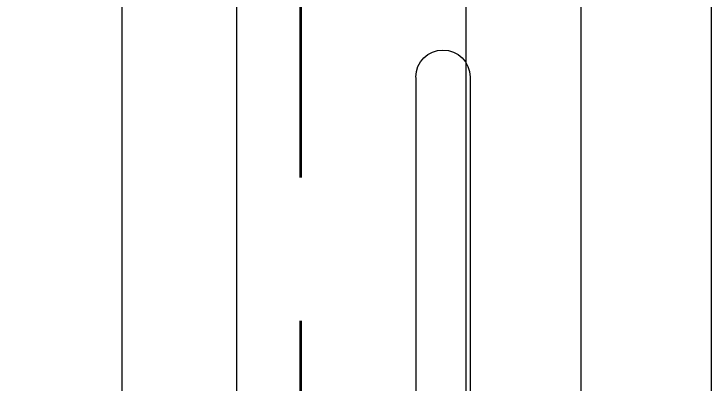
# Model space of a CAD drawing. Header units: inches. Extents: x 50354 to 53215, y -7830 to -6529.
# Drawn here: x 52526.06 to 52532.14, y -6813.6 to -6810.37 of the extents above; entities that cross this region are included whole.
import ezdxf

# ---------------------------------------------------------------- set-up
doc = ezdxf.new("R2010")
doc.units = ezdxf.units.IN
doc.header["$MEASUREMENT"] = 0
doc.linetypes.add('DASHED', pattern=[0.75, 0.5, -0.25])
for name, color, linetype in [('A-ST-02 HATCH', 7, 'Continuous'), ('BEAM', 6, 'DASHED'), ('XR_ID 1F_FUR$0$A-SANI-FIX', 134, 'Continuous')]:
    doc.layers.add(name, color=color, linetype=linetype)
doc.layers.add('FUNITURE', color=7, linetype='Continuous', lineweight=15, true_color=0x7d7673)
doc.layers.add('wall', color=7, linetype='Continuous', lineweight=30)

# ---------------------------------------------------------------- blocks, each defined once
blk = doc.blocks.new('XR_ID 1F_FUR$0$XR_1F FURN$0$A$C698E198A')
at = {"linetype": 'Continuous'}
for p, q in [((104.95, -53.38), (13, -53.38)), ((104.95, -65.38), (13, -65.38))]:
    blk.add_line(p, q, dxfattribs=at)
blk.add_arc((105, -59.38), 6, 270, 90, dxfattribs=at)

msp = doc.modelspace()

# ---------------------------------------------------------------- hatches: boundary and pattern name
at = {"layer": 'A-ST-02 HATCH', "ltscale": 5, "true_color": 0x636466, "transparency": 33554687}
h = msp.add_hatch(dxfattribs=at)
h.set_pattern_fill('ANSI32', color=251, scale=8, angle=45)
h.paths.add_polyline_path([(52289.51591, -6784.01013), (52289.51591, -6819.59013), (52308.26591, -6819.59013), (52308.26591, -6830.09013), (52367.09591, -6830.09013), (52367.09591, -6784.05013)])
h.paths.add_polyline_path([(52532.13591, -6783.97013), (52532.13591, -6822.55013), (52503.55591, -6822.55013), (52503.55591, -6830.05013), (52454.55591, -6830.05013), (52454.55591, -6783.97013)])

# ---------------------------------------------------------------- linework, layer by layer
at = {"layer": 'BEAM', "color": 240, "lineweight": 53, "ltscale": 5, "true_color": 0xed1f24}
msp.add_lwpolyline([(52528.55591, -6783.05013), (52528.55591, -6826.55013), (52453.55591, -6826.55013), (52453.55591, -6783.05013)], close=True, dxfattribs=at)
at = {"layer": 'FUNITURE', "ltscale": 5}
msp.add_lwpolyline([(52532.13591, -6783.97013), (52532.13591, -6822.55013), (52503.55591, -6822.55013), (52503.55591, -6830.05013), (52454.55591, -6830.05013), (52454.55591, -6783.97013)], close=True, dxfattribs=at)
at = {"layer": 'wall', "color": 3}
msp.add_lwpolyline([(52454.55591, -6783.97013), (52532.13591, -6783.97013), (52532.13591, -6822.55013), (52503.55591, -6822.55013), (52503.55591, -6830.05013), (52454.55591, -6830.05013), (52454.55591, -6812.41013)], dxfattribs=at)

# ---------------------------------------------------------------- block references
at = {"layer": 'XR_ID 1F_FUR$0$A-SANI-FIX', "lineweight": 30, "xscale": -0.0393700787, "yscale": 0.0393700787, "zscale": 0.0393700787, "rotation": 270}
msp.add_blockref('XR_ID 1F_FUR$0$XR_1F FURN$0$A$C698E198A', (52532.13591, -6815.05674), dxfattribs=at)

doc.saveas('drawing.dxf')
